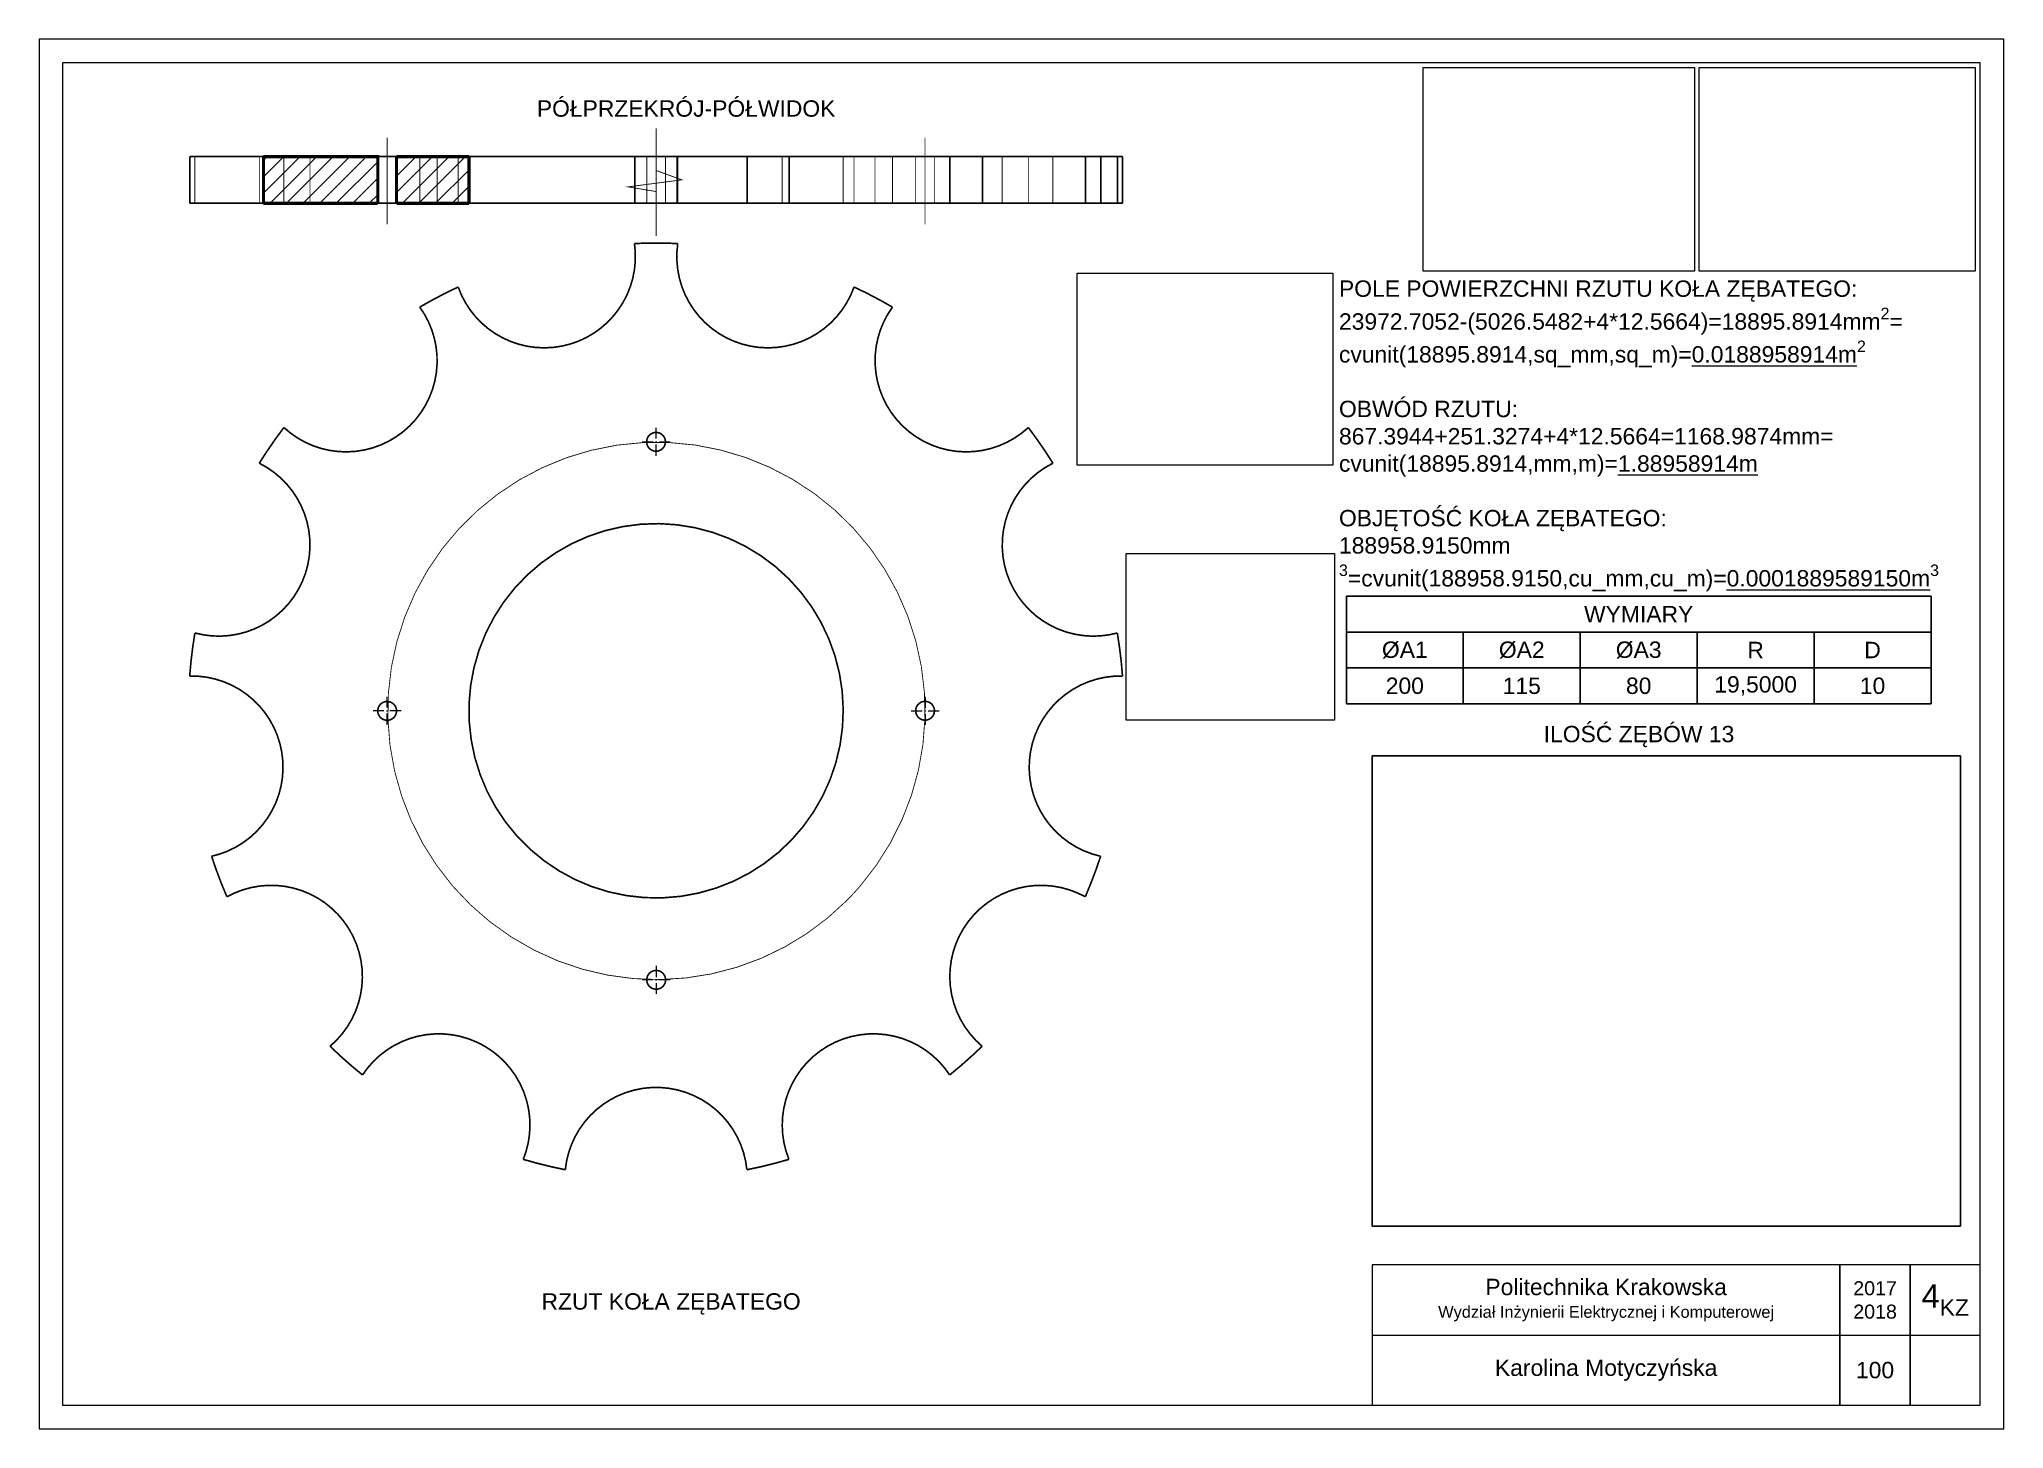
# Model space of a CAD drawing. Header units: inches. Extents: x 30 to 450, y 19 to 316.
import ezdxf

# ---------------------------------------------------------------- set-up
doc = ezdxf.new("R2010")
doc.units = ezdxf.units.IN
doc.header["$MEASUREMENT"] = 0
doc.header["$XCLIPFRAME"] = 2
for name, pattern in [('ACAD_ISO02W100', [15, 12, -3]), ('ACAD_ISO04W100', [30, 24, -3, 0, -3]), ('ACAD_ISO07W100', [3, 0, -3]), ('ACAD_ISO10W100', [18, 12, -3, 0, -3])]:
    doc.linetypes.add(name, pattern=pattern)
for name, color, linetype, true_color in [('OBLICZENIA', 7, 'Continuous', 0x000000), ('rendery', 7, 'Continuous', 0xffffff), ('RYSUNEK', 7, 'Continuous', 0x000000), ('TABELA', 7, 'Continuous', 0x000000), ('TEMAT', 7, 'Continuous', 0xffffff)]:
    doc.layers.add(name, color=color, linetype=linetype, true_color=true_color)
doc.styles.get("Standard").update_dxf_attribs({"font": 'arial.ttf'})
picture_1 = doc.add_image_def('image1.jpg', size_in_pixel=(1600, 1280))
picture_2 = doc.add_image_def('image2.jpeg', size_in_pixel=(800, 600))
picture_3 = doc.add_image_def('image3.jpeg', size_in_pixel=(800, 600))
picture_4 = doc.add_image_def('image4.jpeg', size_in_pixel=(800, 600))
picture_5 = doc.add_image_def('image5.jpg', size_in_pixel=(1600, 1280))

# ---------------------------------------------------------------- blocks, each defined once
blk = doc.blocks.new('*T1')
at = {"layer": 'TABELA', "color": 0, "linetype": 'ByBlock', "lineweight": -2, "transparency": 16777216}
for p, q in [((0, 0), (125, 0)), ((0, 0), (0, -23)), ((125, 0), (125, -23)), ((0, -7.67), (125, -7.67)), ((25, -7.67), (25, -23)), ((50, -7.67), (50, -23)), ((75, -7.67), (75, -23)), ((100, -7.67), (100, -23)), ((0, -15.33), (125, -15.33)), ((0, -23), (125, -23))]:
    blk.add_line(p, q, dxfattribs=at)
at = {"layer": 'TABELA', "color": 0, "lineweight": 0, "transparency": 16777216, "char_height": 3.5, "attachment_point": 5}
for s, insert, width in [('WYMIARY', (62.5, -3.83), 122), ('%%CA1', (12.5, -11.5), 22), ('%%CA2', (37.5, -11.5), 22), ('%%CA3', (62.5, -11.5), 22), ('R', (87.5, -11.5), 22), ('D', (112.5, -11.5), 22), ('200', (12.5, -19.17), 22), ('115', (37.5, -19.17), 22), ('80', (62.5, -19.17), 22), ('19,5000', (87.5, -19.17), 22), ('10', (112.5, -19.17), 22)]:
    blk.add_mtext(s, dxfattribs=dict(at, insert=insert, width=width))

msp = doc.modelspace()

# ---------------------------------------------------------------- hatches: boundary and pattern name
at = {"layer": 'TABELA', "lineweight": 0}
h = msp.add_hatch(dxfattribs=at)
h.set_pattern_fill('LINE', color=256, scale=20, angle=45)
h.paths.add_polyline_path([(82.42, 290.98), (78.06, 290.98), (78.06, 281), (82.42, 281)])
h.paths.add_polyline_path([(88, 290.98), (82.42, 290.98), (82.42, 281), (88, 281)])
h.paths.add_polyline_path([(102.5, 290.98), (88, 290.98), (88, 281), (102.5, 281)])
h.paths.add_polyline_path([(111.47, 290.98), (106.5, 290.98), (106.5, 281), (111.47, 281)])
h.paths.add_polyline_path([(115.19, 290.98), (111.47, 290.98), (111.47, 281), (115.19, 281)])
h.paths.add_polyline_path([(119.68, 290.98), (115.19, 290.98), (115.19, 281), (119.68, 281)])
h.paths.add_polyline_path([(122, 290.98), (119.68, 290.98), (119.68, 281), (122, 281)])

# ---------------------------------------------------------------- linework, layer by layer
for p, q in [((415.12, 24.05), (415.12, 54.05)), ((430.12, 24.05), (430.12, 54.05))]:
    msp.add_line(p, q)
at = {"lineweight": 0}
msp.add_line((315.12, 39.05), (445.12, 39.05), dxfattribs=at)
for points in [[(30.12, 19.05), (450.12, 19.05), (450.12, 316.05), (30.12, 316.05)], [(35.12, 24.05), (445.12, 24.05), (445.12, 311.05), (35.12, 311.05)], [(315.12, 24.05), (445.12, 24.05), (445.12, 54.05), (315.12, 54.05)]]:
    msp.add_lwpolyline(points, close=True, dxfattribs=at)
at = {"layer": 'RYSUNEK', "linetype": 'ACAD_ISO10W100', "lineweight": 0, "ltscale": 0.2}
for p, q in [((162, 227), (162, 233)), ((159, 230), (165, 230)), ((107.5, 172.5), (101.5, 172.5)), ((104.5, 169.5), (104.5, 175.5)), ((216.5, 172.5), (222.5, 172.5)), ((219.5, 175.5), (219.5, 169.5)), ((162, 118), (162, 112)), ((165, 115), (159, 115))]:
    msp.add_line(p, q, dxfattribs=at)
at = {"layer": 'RYSUNEK', "color": 1, "linetype": 'Continuous', "lineweight": 0}
for p, q in [((162, 230), (162, 230)), ((104.5, 172.5), (104.5, 172.5)), ((219.5, 172.5), (219.5, 172.5)), ((162, 115), (162, 115))]:
    msp.add_line(p, q, dxfattribs=at)
at = {"layer": 'RYSUNEK', "linetype": 'ACAD_ISO04W100', "lineweight": 0, "ltscale": 0.15, "const_width": 0.18}
for points in [[(104.5, 276.5), (104.5, 295)], [(162, 276.5), (162, 295)], [(219.5, 276.5), (219.5, 295)]]:
    msp.add_lwpolyline(points, dxfattribs=at)
at = {"layer": 'RYSUNEK', "lineweight": 0, "const_width": 0.35}
for points in [[(62.28, 281), (62.28, 290.98)], [(261.72, 290.98), (62.28, 290.98)], [(261.72, 281), (261.72, 290.98)], [(62.28, 281), (261.72, 281)]]:
    msp.add_lwpolyline(points, dxfattribs=at)
at = {"layer": 'RYSUNEK', "linetype": 'Continuous', "lineweight": 0, "const_width": 0.35}
for points in [[(142.59, 74.4, -0.023179), (133.6, 76.62, 0.906821), (99.23, 94.66, -0.023179), (92.29, 100.8, 0.906821), (70.24, 132.75, -0.023179), (66.96, 141.41, 0.906821), (62.28, 179.94, -0.023179), (63.39, 189.14, 0.906821), (77.16, 225.43, -0.023179), (82.42, 233.06, 0.906821), (111.47, 258.8, -0.023179), (119.68, 263.1, 0.906821), (157.37, 272.39, -0.023179), (166.63, 272.39, 0.906821), (204.32, 263.1, -0.023179), (212.53, 258.8, 0.906821), (241.58, 233.06, -0.023179), (246.84, 225.43, 0.906821), (260.61, 189.14, -0.023179), (261.72, 179.94, 0.906821), (257.04, 141.41, -0.023179), (253.76, 132.75, 0.906821), (231.71, 100.8, -0.023179), (224.77, 94.66, 0.906821), (190.4, 76.62, -0.023179), (181.41, 74.4, 0.906821)], [(162.72, 231.87, 14.49967), (163.2, 231.6, 0.068967)], [(195.63, 150.84, 13.960656), (188.15, 142.23, 0.07163)], [(102.63, 173.22, 14.49967), (102.9, 173.7, 0.068967)], [(221.37, 171.78, 14.49967), (221.1, 171.3, 0.068967)], [(161.28, 113.13, 14.49967), (160.8, 113.4, 0.068967)]]:
    msp.add_lwpolyline(points, format="xyb", close=True, dxfattribs=at)
at = {"layer": 'RYSUNEK', "linetype": 'ACAD_ISO07W100', "lineweight": 0, "const_width": 0.18}
msp.add_lwpolyline([(205.74, 135.18, 52.593551), (202.78, 131.97, 0.019014)], format="xyb", close=True, dxfattribs=at)
at = {"layer": 'TABELA', "lineweight": 0}
for points, const_width in [([(162, 297), (162, 288), (167.5, 286), (156, 284.5), (162, 283.5), (162, 274)], 0.18), ([(62.28, 290.98), (62.28, 281)], 0.35), ([(78.06, 281), (78.06, 290.98)], 0.7), ([(102.5, 281), (102.5, 290.98), (78.06, 290.98)], 0.7), ([(106.5, 281), (106.5, 290.98)], 0.7), ([(122, 290.98), (106.5, 290.98)], 0.7), ([(122, 281), (122, 290.98)], 0.7), ([(181.46, 290.98), (181.46, 281)], 0.35), ([(190.45, 290.98), (190.45, 281)], 0.35), ([(224.82, 290.98), (224.82, 281)], 0.35), ([(231.76, 290.98), (231.76, 281)], 0.35), ([(253.81, 290.98), (253.81, 281)], 0.35), ([(257.09, 290.98), (257.09, 281)], 0.35), ([(260.65, 290.98), (260.65, 281)], 0.35), ([(78.06, 281), (102.5, 281)], 0.7), ([(106.5, 281), (122, 281)], 0.7)]:
    msp.add_lwpolyline(points, dxfattribs=dict(at, const_width=const_width))
at = {"layer": 'TABELA', "linetype": 'ACAD_ISO02W100', "lineweight": 0, "ltscale": 0.2}
for points, const_width in [([(63.39, 281), (63.39, 290.98)], 0.18), ([(77.16, 281), (77.16, 290.98)], 0.18), ([(82.42, 281), (82.42, 290.98)], 0.18), ([(88, 281), (88, 290.98)], 0.18), ([(111.47, 281), (111.47, 290.98)], 0.18), ([(115.19, 281), (115.19, 290.98)], 0.18), ([(119.68, 281), (119.68, 290.98)], 0.18), ([(157.37, 281), (157.37, 290.98)], 0.18), ([(157.57, 281), (157.57, 290.98)], 0.18), ([(160, 281), (160, 290.98)], 0.18), ([(164, 281), (164, 290.98)], 0.18), ([(166.43, 281), (166.43, 290.98)], 0.18), ([(166.63, 281), (166.63, 290.98)], 0.18), ([(188.97, 281), (188.97, 290.98)], 0.18), ([(202, 281), (202, 290.98)], 0.18), ([(204.32, 281), (204.32, 290.98)], 0.18), ([(208.81, 281), (208.81, 290.98)], 0.18), ([(212.53, 281), (212.53, 290.98)], 0.18), ([(217.5, 281), (217.5, 290.98)], 0.18), ([(221.5, 281), (221.5, 290.98)], 0.18), ([(224.8, 281), (224.8, 290.98)], 0.35), ([(236, 281), (236, 290.98)], 0.18), ([(241.58, 281), (241.58, 290.98)], 0.18), ([(246.84, 281), (246.84, 290.98)], 0.18)]:
    msp.add_lwpolyline(points, dxfattribs=dict(at, const_width=const_width))

# ---------------------------------------------------------------- block references
msp.add_blockref('*T1', (309.58, 197))

# ---------------------------------------------------------------- texts
at = {"lineweight": 0, "insert": (365.12, 46.55), "char_height": 3.5, "attachment_point": 5}
msp.add_mtext_dynamic_manual_height_columns('Politechnika Krakowska\\P{\\H0.71429x;Wydział Inżynierii Elektrycznej i Komputerowej }', width=100, gutter_width=17.5, heights=[0], dxfattribs=at)
at = {"attachment_point": 5}
for s, insert, char_height in [('2017\\P2018', (422.62, 46.55), 3), ('\\A1;4{\\H0.7x;\\S^ KZ;}', (437.62, 46.55), 5)]:
    msp.add_mtext_dynamic_manual_height_columns(s, width=15, gutter_width=17.5, heights=[0], dxfattribs=dict(at, insert=insert, char_height=char_height))
at = {"lineweight": 18, "char_height": 3.5, "attachment_point": 5}
for s, width, insert in [('Karolina Motyczyńska', 100, (365.12, 31.55)), ('100', 15, (422.62, 31.55))]:
    msp.add_mtext_dynamic_manual_height_columns(s, width=width, gutter_width=17.5, heights=[0], dxfattribs=dict(at, insert=insert))
at = {"layer": 'OBLICZENIA', "lineweight": 0, "insert": (308, 264.5), "char_height": 3.5, "attachment_point": 1}
msp.add_mtext_dynamic_manual_height_columns('\\A1;POLE POWIERZCHNI RZUTU KOŁA ZĘBATEGO:^J23972.7052-(5026.5482+4*12.5664)=18895.8914mm{\\H0.7x;\\S2^ ;\\H1.42857x;=\\Pcvunit(18895.8914,sq_mm,sq_m)=\\L0.0188958914m\\H0.7x;\\l\\S2^ ;}\\P\\POBWÓD RZUTU:\\P867.3944+251.3274+4*12.5664=1168.9874mm=\\Pcvunit(18895.8914,mm,m)={\\L1.88958914m\\P\\P}OBJĘTOŚĆ KOŁA ZĘBATEGO:\\P188958.9150mm {\\H0.7x;\\S3^ ;}=cvunit(188958.9150,cu_mm,cu_m)={\\L0.0001889589150m\\H0.7x;\\l\\S3^ ;}', width=130, gutter_width=1, heights=[0], dxfattribs=at)
at = {"layer": 'TABELA', "lineweight": 0, "char_height": 3.5, "attachment_point": 1}
for s, width, insert in [('PÓŁPRZEKRÓJ-PÓŁWIDOK', 92, (136.5, 303)), ('RZUT KOŁA ZĘBATEGO', 126, (137.5, 48))]:
    msp.add_mtext_dynamic_manual_height_columns(s, width=width, gutter_width=1, heights=[0], dxfattribs=dict(at, insert=insert))
at = {"layer": 'TABELA', "insert": (372.15, 167), "char_height": 3.5, "attachment_point": 5}
msp.add_mtext_dynamic_manual_height_columns('ILOŚĆ ZĘBÓW 13', width=125.1478, gutter_width=1, heights=[0], dxfattribs=at)

# ---------------------------------------------------------------- pictures from other files: only their frames are drawn
at = {"layer": 'rendery', "color": 7, "lineweight": 18, "true_color": 0xffffff}
image = msp.add_image(picture_3, insert=(326, 266.5), size_in_units=(58.03, 43.53), dxfattribs=at)
image.dxf.flags = 7
image = msp.add_image(picture_2, insert=(385, 266.5), size_in_units=(60.12, 45.09), dxfattribs=at)
image.set_boundary_path([(-0.5, 20.7), (784.55, 599.5)])
image = msp.add_image(picture_4, insert=(252, 225), size_in_units=(54.72, 41.04), dxfattribs=at)
image.dxf.flags = 7
image = msp.add_image(picture_5, insert=(262.5, 170.5), size_in_units=(44.57, 35.66), dxfattribs=at)
image.dxf.flags = 7
at = {"layer": 'TEMAT'}
image = msp.add_image(picture_1, insert=(315.12, 62.32), size_in_units=(125.74, 100.59), dxfattribs=at)
image.dxf.flags = 7

doc.saveas('drawing.dxf')
